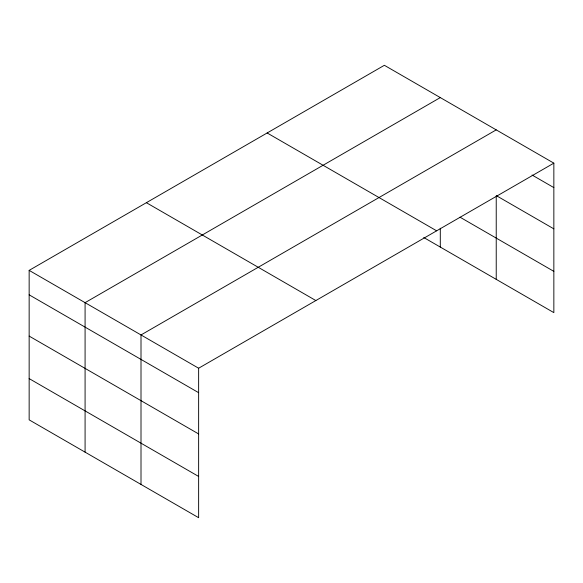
<?xml version="1.0" encoding="UTF-8"?>
<svg xmlns="http://www.w3.org/2000/svg" width="583" height="583" viewBox="0 0 583 583"><rect width="100%" height="100%" fill="white"/><g stroke="black" fill="none" stroke-linecap="round" stroke-linejoin="round"><path stroke-width="0.87" d="M29.15 270.374L198.635 368.223L198.635 517.704L29.15 419.855L29.15 270.374L384.365 65.296L553.85 163.145L553.85 312.626L423.754 237.514M440.296 97.587L85.082 302.664L85.082 452.146M496.228 129.871L141.006 334.955L141.006 484.437M198.635 368.223L553.85 163.145M532.046 175.009L553.85 187.602M496.228 195.589L553.85 228.857M459.987 217.175L553.85 271.365M267.145 132.968L436.631 230.817M146.369 202.695L315.855 300.551M29.15 294.83L198.635 392.68M29.15 336.092L198.635 433.941M29.15 378.6L198.635 476.449M496.228 196.493L496.228 279.359M440.296 228.23L440.296 247.068"/></g></svg>
